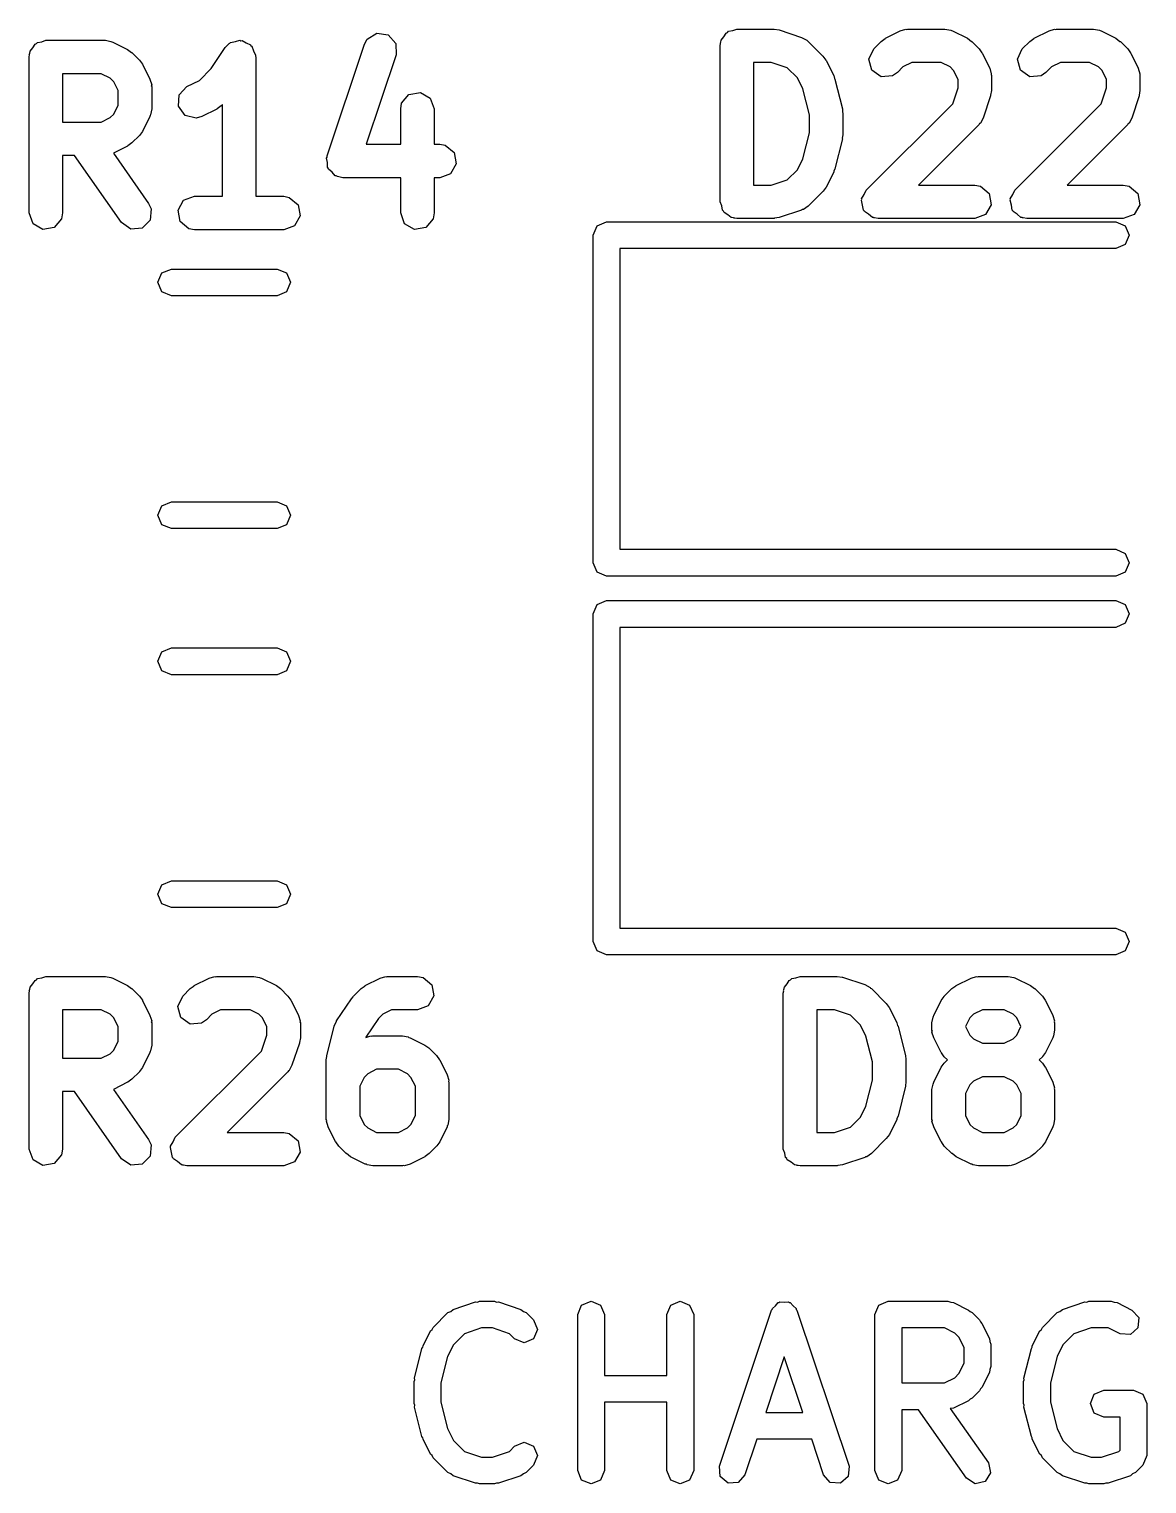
# Model space of a CAD drawing. Extents: x 72 to 186, y -144 to -85.
# Drawn here: x 167.32 to 172.34, y -143.07 to -136.54 of the extents above; entities that cross this region are included whole.
import ezdxf

# ---------------------------------------------------------------- set-up
doc = ezdxf.new("R2010")
doc.units = 0
doc.layers.add('BLACK', color=7, linetype='CONTINUOUS')

msp = doc.modelspace()

# ---------------------------------------------------------------- linework, layer by layer
at = {"layer": 'BLACK', "linetype": 'CONTINUOUS'}
for p, q in [((170.482, -136.548), (170.5, -136.541)), ((170.5, -136.541), (170.667, -136.541)), ((170.667, -136.541), (170.689, -136.545)), ((171.233, -136.549), (171.258, -136.542)), ((171.258, -136.542), (171.262, -136.543)), ((171.262, -136.543), (171.267, -136.541)), ((171.267, -136.541), (171.433, -136.541)), ((171.433, -136.541), (171.459, -136.546)), ((171.9, -136.549), (171.925, -136.542)), ((171.925, -136.542), (171.929, -136.543)), ((171.929, -136.543), (171.933, -136.541)), ((171.933, -136.541), (172.1, -136.541)), ((172.1, -136.541), (172.126, -136.546)), ((167.342, -136.625), (167.352, -136.609)), ((167.352, -136.609), (167.358, -136.606)), ((167.358, -136.606), (167.362, -136.601)), ((167.362, -136.601), (167.382, -136.598)), ((167.382, -136.598), (167.4, -136.591)), ((167.4, -136.591), (167.667, -136.591)), ((167.667, -136.591), (167.692, -136.596)), ((167.692, -136.596), (167.696, -136.598)), ((167.696, -136.598), (167.7, -136.599)), ((167.7, -136.599), (167.767, -136.632)), ((168.204, -136.624), (168.222, -136.606)), ((168.222, -136.606), (168.226, -136.604)), ((168.226, -136.604), (168.229, -136.601)), ((168.229, -136.601), (168.251, -136.597)), ((168.251, -136.597), (168.271, -136.591)), ((168.271, -136.591), (168.275, -136.593)), ((168.275, -136.593), (168.28, -136.592)), ((168.28, -136.592), (168.299, -136.603)), ((168.299, -136.603), (168.318, -136.612)), ((168.662, -137.109), (168.829, -136.609)), ((168.829, -136.609), (168.841, -136.586)), ((168.841, -136.586), (168.885, -136.559)), ((168.885, -136.559), (168.936, -136.567)), ((168.936, -136.567), (168.97, -136.605)), ((168.97, -136.605), (168.971, -136.656)), ((170.425, -136.616), (170.427, -136.606)), ((170.426, -136.603), (170.428, -136.6)), ((170.427, -136.606), (170.426, -136.603)), ((170.428, -136.6), (170.43, -136.59)), ((170.43, -136.59), (170.442, -136.575)), ((170.442, -136.575), (170.452, -136.559)), ((170.452, -136.559), (170.458, -136.556)), ((170.458, -136.556), (170.462, -136.551)), ((170.462, -136.551), (170.482, -136.548)), ((170.689, -136.545), (170.69, -136.545)), ((170.69, -136.545), (170.79, -136.578)), ((170.79, -136.578), (170.813, -136.591)), ((170.813, -136.591), (170.816, -136.594)), ((170.816, -136.594), (170.82, -136.596)), ((170.82, -136.596), (170.886, -136.663)), ((171.114, -136.63), (171.147, -136.596)), ((171.147, -136.596), (171.165, -136.583)), ((171.165, -136.583), (171.166, -136.582)), ((171.166, -136.582), (171.233, -136.549)), ((171.459, -136.546), (171.462, -136.548)), ((171.462, -136.548), (171.467, -136.549)), ((171.467, -136.549), (171.534, -136.582)), ((171.534, -136.582), (171.552, -136.596)), ((171.552, -136.596), (171.553, -136.596)), ((171.553, -136.596), (171.586, -136.63)), ((171.78, -136.63), (171.814, -136.596)), ((171.814, -136.596), (171.832, -136.583)), ((171.832, -136.583), (171.833, -136.582)), ((171.833, -136.582), (171.9, -136.549)), ((172.126, -136.546), (172.129, -136.548)), ((172.129, -136.548), (172.134, -136.549)), ((172.134, -136.549), (172.2, -136.582)), ((172.2, -136.582), (172.218, -136.596)), ((172.218, -136.596), (172.22, -136.596)), ((172.22, -136.596), (172.253, -136.63)), ((167.325, -136.666), (167.327, -136.656)), ((167.325, -137.366), (167.325, -136.666)), ((167.326, -136.653), (167.328, -136.65)), ((167.327, -136.656), (167.326, -136.653)), ((167.328, -136.65), (167.33, -136.64)), ((167.33, -136.64), (167.342, -136.625)), ((167.767, -136.632), (167.785, -136.646)), ((167.785, -136.646), (167.786, -136.646)), ((167.786, -136.646), (167.82, -136.68)), ((168.142, -136.718), (168.204, -136.624)), ((168.318, -136.612), (168.32, -136.616)), ((168.32, -136.616), (168.324, -136.618)), ((168.324, -136.618), (168.332, -136.638)), ((168.332, -136.638), (168.341, -136.658)), ((168.341, -136.658), (168.34, -136.662)), ((168.34, -136.662), (168.342, -136.666)), ((168.342, -136.666), (168.342, -137.291)), ((168.971, -136.656), (168.837, -137.058)), ((170.425, -137.316), (170.425, -136.616)), ((170.886, -136.663), (170.899, -136.681)), ((171.092, -136.676), (171.114, -136.63)), ((171.586, -136.63), (171.599, -136.648)), ((171.599, -136.648), (171.6, -136.649)), ((171.6, -136.649), (171.634, -136.716)), ((171.759, -136.676), (171.78, -136.63)), ((172.253, -136.63), (172.266, -136.648)), ((172.266, -136.648), (172.267, -136.649)), ((172.267, -136.649), (172.3, -136.716)), ((167.82, -136.68), (167.833, -136.698)), ((167.833, -136.698), (167.834, -136.699)), ((167.834, -136.699), (167.867, -136.766)), ((168.089, -136.771), (168.142, -136.718)), ((170.654, -136.691), (170.575, -136.691)), ((170.575, -136.691), (170.575, -137.241)), ((170.726, -136.715), (170.654, -136.691)), ((170.772, -136.76), (170.726, -136.715)), ((170.899, -136.681), (170.9, -136.682)), ((170.9, -136.682), (170.934, -136.749)), ((171.105, -136.726), (171.092, -136.676)), ((171.147, -136.755), (171.105, -136.726)), ((171.22, -136.736), (171.198, -136.751)), ((171.244, -136.711), (171.22, -136.736)), ((171.284, -136.691), (171.244, -136.711)), ((171.416, -136.691), (171.284, -136.691)), ((171.456, -136.711), (171.416, -136.691)), ((171.472, -136.727), (171.456, -136.711)), ((171.492, -136.767), (171.472, -136.727)), ((171.634, -136.716), (171.641, -136.741)), ((171.772, -136.726), (171.759, -136.676)), ((171.814, -136.755), (171.772, -136.726)), ((171.886, -136.736), (171.865, -136.751)), ((171.911, -136.711), (171.886, -136.736)), ((171.951, -136.691), (171.911, -136.711)), ((172.082, -136.691), (171.951, -136.691)), ((172.122, -136.711), (172.082, -136.691)), ((172.138, -136.727), (172.122, -136.711)), ((172.158, -136.767), (172.138, -136.727)), ((172.3, -136.716), (172.308, -136.741)), ((167.649, -136.741), (167.475, -136.741)), ((167.475, -136.741), (167.475, -136.958)), ((167.689, -136.761), (167.649, -136.741)), ((167.705, -136.777), (167.689, -136.761)), ((167.725, -136.817), (167.705, -136.777)), ((167.867, -136.766), (167.875, -136.791)), ((167.875, -136.791), (167.873, -136.795)), ((167.873, -136.795), (167.875, -136.799)), ((167.875, -136.799), (167.875, -136.899)), ((167.998, -136.836), (168.033, -136.799)), ((168.033, -136.799), (168.089, -136.771)), ((170.796, -136.809), (170.772, -136.76)), ((170.934, -136.749), (170.937, -136.762)), ((170.937, -136.762), (170.939, -136.765)), ((170.939, -136.765), (170.973, -136.898)), ((171.198, -136.751), (171.147, -136.755)), ((171.468, -136.876), (171.492, -136.804)), ((171.492, -136.804), (171.492, -136.767)), ((171.641, -136.741), (171.64, -136.745)), ((171.64, -136.745), (171.642, -136.749)), ((171.642, -136.749), (171.642, -136.816)), ((171.865, -136.751), (171.814, -136.755)), ((172.134, -136.876), (172.158, -136.804)), ((172.158, -136.804), (172.158, -136.767)), ((172.308, -136.741), (172.307, -136.745)), ((172.307, -136.745), (172.308, -136.749)), ((172.308, -136.749), (172.308, -136.816)), ((167.725, -136.882), (167.725, -136.817)), ((167.995, -136.887), (167.998, -136.836)), ((168.996, -136.874), (169.029, -136.834)), ((169.029, -136.834), (169.08, -136.826)), ((169.08, -136.826), (169.124, -136.851)), ((169.124, -136.851), (169.142, -136.899)), ((170.825, -136.925), (170.796, -136.809)), ((171.638, -136.84), (171.604, -136.94)), ((171.642, -136.816), (171.638, -136.838)), ((171.638, -136.838), (171.638, -136.84)), ((172.304, -136.84), (172.271, -136.94)), ((172.308, -136.816), (172.304, -136.838)), ((172.304, -136.838), (172.304, -136.84)), ((167.689, -136.938), (167.705, -136.922)), ((167.705, -136.922), (167.725, -136.882)), ((167.867, -136.933), (167.834, -137)), ((167.868, -136.928), (167.867, -136.933)), ((167.87, -136.925), (167.868, -136.928)), ((167.875, -136.899), (167.87, -136.925)), ((168.025, -136.929), (167.995, -136.887)), ((168.075, -136.941), (168.025, -136.929)), ((168.1, -136.933), (168.075, -136.941)), ((168.167, -136.9), (168.1, -136.933)), ((168.168, -136.899), (168.167, -136.9)), ((168.186, -136.886), (168.168, -136.899)), ((168.192, -136.88), (168.186, -136.886)), ((168.192, -137.291), (168.192, -136.88)), ((168.992, -136.899), (168.996, -136.874)), ((168.992, -137.058), (168.992, -136.899)), ((169.142, -136.899), (169.142, -137.058)), ((170.825, -137.007), (170.825, -136.925)), ((170.973, -136.898), (170.974, -136.913)), ((170.974, -136.913), (170.975, -136.916)), ((170.975, -136.916), (170.975, -137.016)), ((171.08, -137.263), (171.468, -136.876)), ((171.747, -137.263), (172.134, -136.876)), ((167.475, -136.958), (167.649, -136.958)), ((167.649, -136.958), (167.689, -136.938)), ((167.834, -137), (167.82, -137.018)), ((171.586, -136.969), (171.314, -137.241)), ((171.588, -136.965), (171.586, -136.969)), ((171.592, -136.963), (171.588, -136.965)), ((171.604, -136.94), (171.592, -136.963)), ((172.253, -136.969), (171.981, -137.241)), ((172.255, -136.965), (172.253, -136.969)), ((172.259, -136.963), (172.255, -136.965)), ((172.271, -136.94), (172.259, -136.963)), ((167.767, -137.066), (167.704, -137.098)), ((167.768, -137.065), (167.767, -137.066)), ((167.786, -137.052), (167.768, -137.065)), ((167.82, -137.019), (167.786, -137.052)), ((167.82, -137.018), (167.82, -137.019)), ((168.837, -137.058), (168.992, -137.058)), ((169.142, -137.058), (169.167, -137.058)), ((169.167, -137.058), (169.192, -137.062)), ((169.192, -137.062), (169.232, -137.095)), ((170.796, -137.123), (170.825, -137.007)), ((170.973, -137.034), (170.939, -137.168)), ((170.975, -137.016), (170.972, -137.031)), ((170.972, -137.031), (170.973, -137.034)), ((167.528, -137.108), (167.475, -137.108)), ((167.475, -137.108), (167.475, -137.366)), ((167.739, -137.409), (167.528, -137.108)), ((167.704, -137.098), (167.861, -137.323)), ((168.659, -137.12), (168.662, -137.115)), ((168.663, -137.14), (168.659, -137.12)), ((168.662, -137.115), (168.662, -137.109)), ((169.232, -137.095), (169.241, -137.146)), ((170.772, -137.172), (170.796, -137.123)), ((168.664, -137.16), (168.663, -137.14)), ((168.667, -137.165), (168.664, -137.16)), ((168.668, -137.17), (168.667, -137.165)), ((168.684, -137.183), (168.668, -137.17)), ((168.698, -137.199), (168.684, -137.183)), ((169.215, -137.19), (169.167, -137.208)), ((169.241, -137.146), (169.215, -137.19)), ((170.726, -137.217), (170.772, -137.172)), ((170.934, -137.183), (170.9, -137.25)), ((170.939, -137.168), (170.934, -137.179)), ((170.934, -137.179), (170.934, -137.183)), ((168.703, -137.199), (168.698, -137.199)), ((168.708, -137.203), (168.703, -137.199)), ((168.733, -137.208), (168.708, -137.203)), ((168.992, -137.208), (168.733, -137.208)), ((168.992, -137.366), (168.992, -137.208)), ((169.167, -137.208), (169.142, -137.208)), ((169.142, -137.208), (169.142, -137.366)), ((170.575, -137.241), (170.654, -137.241)), ((170.654, -137.241), (170.726, -137.217)), ((170.9, -137.25), (170.887, -137.268)), ((171.314, -137.241), (171.567, -137.241)), ((171.567, -137.241), (171.592, -137.246)), ((171.592, -137.246), (171.632, -137.279)), ((171.981, -137.241), (172.233, -137.241)), ((172.233, -137.241), (172.259, -137.246)), ((172.259, -137.246), (172.298, -137.279)), ((167.861, -137.323), (167.872, -137.347)), ((167.993, -137.353), (168.018, -137.309)), ((168.018, -137.309), (168.067, -137.291)), ((168.067, -137.291), (168.192, -137.291)), ((168.342, -137.291), (168.467, -137.291)), ((168.467, -137.291), (168.492, -137.296)), ((168.492, -137.296), (168.532, -137.329)), ((170.432, -137.334), (170.425, -137.316)), ((170.886, -137.269), (170.82, -137.336)), ((170.887, -137.268), (170.886, -137.269)), ((171.059, -137.303), (171.071, -137.283)), ((171.06, -137.306), (171.059, -137.303)), ((171.059, -137.309), (171.06, -137.306)), ((171.064, -137.331), (171.059, -137.309)), ((171.071, -137.283), (171.08, -137.263)), ((171.632, -137.279), (171.641, -137.329)), ((171.725, -137.309), (171.727, -137.306)), ((171.731, -137.331), (171.725, -137.309)), ((171.726, -137.303), (171.737, -137.283)), ((171.727, -137.306), (171.726, -137.303)), ((171.737, -137.283), (171.747, -137.263)), ((172.298, -137.279), (172.307, -137.329)), ((167.343, -137.414), (167.325, -137.366)), ((167.47, -137.392), (167.437, -137.431)), ((167.475, -137.366), (167.47, -137.392)), ((167.872, -137.347), (167.868, -137.398)), ((168.002, -137.404), (167.993, -137.353)), ((168.541, -137.379), (168.515, -137.423)), ((168.532, -137.329), (168.541, -137.379)), ((169.009, -137.414), (168.992, -137.366)), ((169.137, -137.392), (169.104, -137.431)), ((169.142, -137.366), (169.137, -137.392)), ((170.435, -137.354), (170.432, -137.334)), ((170.44, -137.358), (170.435, -137.354)), ((170.443, -137.364), (170.44, -137.358)), ((170.459, -137.374), (170.443, -137.364)), ((170.474, -137.387), (170.459, -137.374)), ((170.484, -137.388), (170.474, -137.387)), ((170.487, -137.39), (170.484, -137.388)), ((170.49, -137.389), (170.487, -137.39)), ((170.5, -137.391), (170.49, -137.389)), ((170.667, -137.391), (170.5, -137.391)), ((170.668, -137.39), (170.667, -137.391)), ((170.69, -137.387), (170.668, -137.39)), ((170.79, -137.354), (170.69, -137.387)), ((170.794, -137.351), (170.79, -137.354)), ((170.798, -137.351), (170.794, -137.351)), ((170.82, -137.336), (170.798, -137.351)), ((171.068, -137.354), (171.064, -137.331)), ((171.071, -137.356), (171.068, -137.354)), ((171.072, -137.359), (171.071, -137.356)), ((171.09, -137.372), (171.072, -137.359)), ((171.108, -137.387), (171.09, -137.372)), ((171.112, -137.387), (171.108, -137.387)), ((171.114, -137.388), (171.112, -137.387)), ((171.117, -137.388), (171.114, -137.388)), ((171.133, -137.391), (171.117, -137.388)), ((171.567, -137.391), (171.133, -137.391)), ((171.615, -137.373), (171.567, -137.391)), ((171.641, -137.329), (171.615, -137.373)), ((171.735, -137.354), (171.731, -137.331)), ((171.738, -137.356), (171.735, -137.354)), ((171.739, -137.359), (171.738, -137.356)), ((171.757, -137.372), (171.739, -137.359)), ((171.774, -137.387), (171.757, -137.372)), ((171.779, -137.387), (171.774, -137.387)), ((171.781, -137.388), (171.779, -137.387)), ((171.784, -137.388), (171.781, -137.388)), ((171.8, -137.391), (171.784, -137.388)), ((172.233, -137.391), (171.8, -137.391)), ((172.282, -137.373), (172.233, -137.391)), ((172.307, -137.329), (172.282, -137.373)), ((167.387, -137.44), (167.343, -137.414)), ((167.437, -137.431), (167.387, -137.44)), ((167.781, -137.438), (167.739, -137.409)), ((167.832, -137.434), (167.781, -137.438)), ((167.868, -137.398), (167.832, -137.434)), ((168.041, -137.437), (168.002, -137.404)), ((168.067, -137.441), (168.041, -137.437)), ((168.467, -137.441), (168.067, -137.441)), ((168.515, -137.423), (168.467, -137.441)), ((169.054, -137.44), (169.009, -137.414)), ((169.104, -137.431), (169.054, -137.44)), ((169.855, -137.465), (169.873, -137.423)), ((169.873, -137.423), (169.915, -137.405)), ((169.915, -137.405), (172.2, -137.405)), ((172.2, -137.405), (172.242, -137.423)), ((172.242, -137.423), (172.26, -137.465)), ((169.855, -138.935), (169.855, -137.465)), ((172.242, -137.507), (172.2, -137.525)), ((172.26, -137.465), (172.242, -137.507)), ((172.2, -137.525), (169.975, -137.525)), ((169.975, -137.525), (169.975, -138.875)), ((167.903, -137.677), (167.92, -137.635)), ((167.92, -137.635), (167.963, -137.618)), ((167.963, -137.618), (168.437, -137.618)), ((168.437, -137.618), (168.48, -137.635)), ((168.48, -137.635), (168.497, -137.677)), ((167.92, -137.72), (167.903, -137.677)), ((168.497, -137.677), (168.48, -137.72)), ((167.963, -137.737), (167.92, -137.72)), ((168.437, -137.737), (167.963, -137.737)), ((168.48, -137.72), (168.437, -137.737)), ((167.903, -138.722), (167.92, -138.68)), ((167.92, -138.68), (167.963, -138.662)), ((167.963, -138.662), (168.437, -138.662)), ((168.437, -138.662), (168.48, -138.68)), ((168.48, -138.68), (168.497, -138.722)), ((167.92, -138.765), (167.903, -138.722)), ((168.497, -138.722), (168.48, -138.765)), ((167.963, -138.782), (167.92, -138.765)), ((168.437, -138.782), (167.963, -138.782)), ((168.48, -138.765), (168.437, -138.782)), ((169.975, -138.875), (172.2, -138.875)), ((172.2, -138.875), (172.242, -138.893)), ((172.242, -138.893), (172.26, -138.935)), ((169.873, -138.977), (169.855, -138.935)), ((169.855, -138.935), (169.855, -138.935)), ((172.26, -138.935), (172.242, -138.977)), ((169.915, -138.995), (169.873, -138.977)), ((172.2, -138.995), (169.915, -138.995)), ((172.242, -138.977), (172.2, -138.995)), ((169.855, -139.165), (169.873, -139.123)), ((169.873, -139.123), (169.915, -139.105)), ((169.915, -139.105), (172.2, -139.105)), ((172.2, -139.105), (172.242, -139.123)), ((172.242, -139.123), (172.26, -139.165)), ((169.855, -140.635), (169.855, -139.165)), ((172.242, -139.207), (172.2, -139.225)), ((172.26, -139.165), (172.242, -139.207)), ((172.2, -139.225), (169.975, -139.225)), ((169.975, -139.225), (169.975, -140.575)), ((167.903, -139.377), (167.92, -139.335)), ((167.92, -139.335), (167.963, -139.317)), ((167.963, -139.317), (168.437, -139.317)), ((168.437, -139.317), (168.48, -139.335)), ((168.48, -139.335), (168.497, -139.377)), ((167.92, -139.42), (167.903, -139.377)), ((168.497, -139.377), (168.48, -139.42)), ((167.963, -139.438), (167.92, -139.42)), ((168.437, -139.438), (167.963, -139.438)), ((168.48, -139.42), (168.437, -139.438)), ((167.903, -140.422), (167.92, -140.38)), ((167.92, -140.38), (167.963, -140.362)), ((167.963, -140.362), (168.437, -140.362)), ((168.437, -140.362), (168.48, -140.38)), ((168.48, -140.38), (168.497, -140.422)), ((167.92, -140.465), (167.903, -140.422)), ((168.497, -140.422), (168.48, -140.465)), ((167.963, -140.482), (167.92, -140.465)), ((168.437, -140.482), (167.963, -140.482)), ((168.48, -140.465), (168.437, -140.482)), ((169.975, -140.575), (172.2, -140.575)), ((172.2, -140.575), (172.242, -140.593)), ((169.873, -140.677), (169.855, -140.635)), ((172.242, -140.593), (172.26, -140.635)), ((172.26, -140.635), (172.242, -140.677)), ((169.915, -140.695), (169.873, -140.677)), ((172.2, -140.695), (169.915, -140.695)), ((172.242, -140.677), (172.2, -140.695)), ((167.326, -140.853), (167.328, -140.85)), ((167.328, -140.85), (167.33, -140.84)), ((167.33, -140.84), (167.342, -140.825)), ((167.342, -140.825), (167.352, -140.809)), ((167.352, -140.809), (167.358, -140.806)), ((167.358, -140.806), (167.362, -140.801)), ((167.362, -140.801), (167.382, -140.798)), ((167.382, -140.798), (167.4, -140.791)), ((167.4, -140.791), (167.667, -140.791)), ((167.667, -140.791), (167.692, -140.796)), ((167.692, -140.796), (167.696, -140.798)), ((167.696, -140.798), (167.7, -140.799)), ((167.7, -140.799), (167.767, -140.832)), ((167.767, -140.832), (167.785, -140.846)), ((167.785, -140.846), (167.786, -140.846)), ((167.786, -140.846), (167.82, -140.88)), ((168.014, -140.88), (168.047, -140.846)), ((168.047, -140.846), (168.065, -140.833)), ((168.065, -140.833), (168.066, -140.832)), ((168.066, -140.832), (168.133, -140.799)), ((168.133, -140.799), (168.158, -140.792)), ((168.158, -140.792), (168.162, -140.793)), ((168.162, -140.793), (168.167, -140.791)), ((168.167, -140.791), (168.333, -140.791)), ((168.333, -140.791), (168.359, -140.796)), ((168.359, -140.796), (168.362, -140.798)), ((168.362, -140.798), (168.367, -140.799)), ((168.367, -140.799), (168.434, -140.832)), ((168.434, -140.832), (168.452, -140.846)), ((168.452, -140.846), (168.453, -140.846)), ((168.453, -140.846), (168.486, -140.88)), ((168.78, -140.88), (168.814, -140.846)), ((168.814, -140.846), (168.832, -140.833)), ((168.832, -140.833), (168.833, -140.832)), ((168.833, -140.832), (168.9, -140.799)), ((168.9, -140.799), (168.925, -140.792)), ((168.925, -140.792), (168.929, -140.793)), ((168.929, -140.793), (168.933, -140.791)), ((168.933, -140.791), (169.067, -140.791)), ((169.067, -140.791), (169.092, -140.796)), ((169.092, -140.796), (169.132, -140.829)), ((169.132, -140.829), (169.141, -140.879)), ((170.709, -140.853), (170.711, -140.85)), ((170.711, -140.85), (170.713, -140.84)), ((170.713, -140.84), (170.725, -140.825)), ((170.725, -140.825), (170.735, -140.809)), ((170.735, -140.809), (170.741, -140.806)), ((170.741, -140.806), (170.746, -140.801)), ((170.746, -140.801), (170.765, -140.798)), ((170.765, -140.798), (170.783, -140.791)), ((170.783, -140.791), (170.95, -140.791)), ((170.95, -140.791), (170.972, -140.795)), ((170.972, -140.795), (170.974, -140.795)), ((170.974, -140.795), (171.074, -140.828)), ((171.074, -140.828), (171.097, -140.841)), ((171.097, -140.841), (171.099, -140.844)), ((171.099, -140.844), (171.103, -140.846)), ((171.103, -140.846), (171.17, -140.913)), ((171.43, -140.88), (171.464, -140.846)), ((171.464, -140.846), (171.482, -140.833)), ((171.482, -140.833), (171.483, -140.832)), ((171.483, -140.832), (171.55, -140.799)), ((171.55, -140.799), (171.575, -140.792)), ((171.575, -140.792), (171.579, -140.793)), ((171.579, -140.793), (171.583, -140.791)), ((171.583, -140.791), (171.717, -140.791)), ((171.717, -140.791), (171.742, -140.796)), ((171.742, -140.796), (171.746, -140.798)), ((171.746, -140.798), (171.75, -140.799)), ((171.75, -140.799), (171.817, -140.832)), ((171.817, -140.832), (171.835, -140.846)), ((171.835, -140.846), (171.836, -140.846)), ((171.836, -140.846), (171.87, -140.88)), ((167.325, -140.866), (167.327, -140.856)), ((167.325, -141.566), (167.325, -140.866)), ((167.327, -140.856), (167.326, -140.853)), ((167.82, -140.88), (167.833, -140.898)), ((167.833, -140.898), (167.834, -140.899)), ((167.834, -140.899), (167.867, -140.966)), ((167.992, -140.926), (168.014, -140.88)), ((168.486, -140.88), (168.499, -140.898)), ((168.499, -140.898), (168.5, -140.899)), ((168.5, -140.899), (168.534, -140.966)), ((168.704, -140.991), (168.771, -140.891)), ((168.771, -140.891), (168.779, -140.883)), ((168.779, -140.883), (168.78, -140.88)), ((169.141, -140.879), (169.115, -140.923)), ((170.708, -140.866), (170.71, -140.856)), ((170.708, -141.566), (170.708, -140.866)), ((170.71, -140.856), (170.709, -140.853)), ((171.17, -140.913), (171.183, -140.931)), ((171.383, -140.966), (171.416, -140.899)), ((171.416, -140.899), (171.43, -140.881)), ((171.43, -140.881), (171.43, -140.88)), ((171.87, -140.88), (171.883, -140.898)), ((171.883, -140.898), (171.884, -140.899)), ((171.884, -140.899), (171.917, -140.966)), ((167.649, -140.941), (167.475, -140.941)), ((167.475, -140.941), (167.475, -141.158)), ((167.689, -140.961), (167.649, -140.941)), ((167.705, -140.977), (167.689, -140.961)), ((167.725, -141.017), (167.705, -140.977)), ((167.867, -140.966), (167.875, -140.991)), ((168.005, -140.976), (167.992, -140.926)), ((168.047, -141.005), (168.005, -140.976)), ((168.144, -140.961), (168.12, -140.986)), ((168.184, -140.941), (168.144, -140.961)), ((168.316, -140.941), (168.184, -140.941)), ((168.356, -140.961), (168.316, -140.941)), ((168.372, -140.977), (168.356, -140.961)), ((168.392, -141.017), (168.372, -140.977)), ((168.534, -140.966), (168.541, -140.991)), ((168.892, -140.98), (168.836, -141.063)), ((168.911, -140.961), (168.892, -140.98)), ((168.951, -140.941), (168.911, -140.961)), ((169.067, -140.941), (168.951, -140.941)), ((169.115, -140.923), (169.067, -140.941)), ((170.938, -140.941), (170.858, -140.941)), ((170.858, -140.941), (170.858, -141.491)), ((171.009, -140.965), (170.938, -140.941)), ((171.055, -141.01), (171.009, -140.965)), ((171.183, -140.931), (171.184, -140.932)), ((171.184, -140.932), (171.217, -140.999)), ((171.375, -140.999), (171.38, -140.974)), ((171.38, -140.974), (171.382, -140.97)), ((171.382, -140.97), (171.383, -140.966)), ((171.545, -140.977), (171.526, -141.016)), ((171.561, -140.961), (171.545, -140.977)), ((171.601, -140.941), (171.561, -140.961)), ((171.699, -140.941), (171.601, -140.941)), ((171.739, -140.961), (171.699, -140.941)), ((171.755, -140.977), (171.739, -140.961)), ((171.774, -141.016), (171.755, -140.977)), ((171.917, -140.966), (171.925, -140.991)), ((167.725, -141.082), (167.725, -141.017)), ((167.875, -140.991), (167.873, -140.995)), ((167.873, -140.995), (167.875, -140.999)), ((167.875, -140.999), (167.875, -141.099)), ((168.098, -141.001), (168.047, -141.005)), ((168.12, -140.986), (168.098, -141.001)), ((168.392, -141.054), (168.392, -141.017)), ((168.541, -140.991), (168.54, -140.995)), ((168.54, -140.995), (168.542, -140.999)), ((168.542, -140.999), (168.542, -141.066)), ((168.661, -141.148), (168.694, -141.015)), ((168.694, -141.015), (168.704, -140.992)), ((168.704, -140.992), (168.704, -140.991)), ((171.079, -141.059), (171.055, -141.01)), ((171.217, -140.999), (171.221, -141.012)), ((171.221, -141.012), (171.223, -141.015)), ((171.223, -141.015), (171.256, -141.148)), ((171.375, -141.033), (171.375, -140.999)), ((171.377, -141.037), (171.375, -141.033)), ((171.375, -141.041), (171.377, -141.037)), ((171.383, -141.066), (171.375, -141.041)), ((171.526, -141.016), (171.545, -141.055)), ((171.755, -141.055), (171.774, -141.016)), ((171.925, -141.033), (171.92, -141.058)), ((171.925, -140.991), (171.923, -140.995)), ((171.923, -140.995), (171.925, -140.999)), ((171.925, -140.999), (171.925, -141.033)), ((167.705, -141.122), (167.725, -141.082)), ((167.875, -141.099), (167.87, -141.125)), ((168.368, -141.126), (168.392, -141.054)), ((168.538, -141.09), (168.504, -141.19)), ((168.542, -141.066), (168.538, -141.088)), ((168.538, -141.088), (168.538, -141.09)), ((168.836, -141.065), (168.858, -141.058)), ((168.836, -141.063), (168.836, -141.065)), ((168.858, -141.058), (168.862, -141.059)), ((168.862, -141.059), (168.867, -141.058)), ((168.867, -141.058), (169, -141.058)), ((169, -141.058), (169.026, -141.062)), ((169.026, -141.062), (169.029, -141.065)), ((169.029, -141.065), (169.034, -141.066)), ((169.034, -141.066), (169.1, -141.099)), ((169.1, -141.099), (169.118, -141.112)), ((169.118, -141.112), (169.12, -141.113)), ((169.12, -141.113), (169.153, -141.146)), ((171.108, -141.175), (171.079, -141.059)), ((171.416, -141.133), (171.383, -141.066)), ((171.545, -141.055), (171.561, -141.071)), ((171.561, -141.071), (171.601, -141.091)), ((171.601, -141.091), (171.699, -141.091)), ((171.699, -141.091), (171.739, -141.071)), ((171.739, -141.071), (171.755, -141.055)), ((171.917, -141.066), (171.884, -141.133)), ((171.918, -141.062), (171.917, -141.066)), ((171.92, -141.058), (171.918, -141.062)), ((167.475, -141.158), (167.649, -141.158)), ((167.649, -141.158), (167.689, -141.138)), ((167.689, -141.138), (167.705, -141.122)), ((167.867, -141.133), (167.834, -141.2)), ((167.868, -141.128), (167.867, -141.133)), ((167.87, -141.125), (167.868, -141.128)), ((167.98, -141.513), (168.368, -141.126)), ((168.658, -141.166), (168.661, -141.151)), ((168.658, -141.433), (168.658, -141.166)), ((168.661, -141.151), (168.661, -141.148)), ((169.153, -141.146), (169.166, -141.165)), ((169.166, -141.165), (169.167, -141.166)), ((169.167, -141.166), (169.2, -141.232)), ((171.108, -141.257), (171.108, -141.175)), ((171.256, -141.148), (171.257, -141.163)), ((171.257, -141.163), (171.258, -141.166)), ((171.258, -141.166), (171.258, -141.266)), ((171.417, -141.134), (171.416, -141.133)), ((171.43, -141.152), (171.417, -141.134)), ((171.444, -141.166), (171.43, -141.152)), ((171.43, -141.18), (171.444, -141.166)), ((171.87, -141.152), (171.856, -141.166)), ((171.856, -141.166), (171.87, -141.18)), ((171.884, -141.133), (171.87, -141.151)), ((171.87, -141.151), (171.87, -141.152)), ((167.82, -141.219), (167.786, -141.252)), ((167.834, -141.2), (167.82, -141.218)), ((167.82, -141.218), (167.82, -141.219)), ((168.486, -141.219), (168.214, -141.491)), ((168.488, -141.215), (168.486, -141.219)), ((168.492, -141.213), (168.488, -141.215)), ((168.504, -141.19), (168.492, -141.213)), ((168.828, -141.244), (168.808, -141.284)), ((168.844, -141.228), (168.828, -141.244)), ((168.884, -141.208), (168.844, -141.228)), ((168.982, -141.208), (168.884, -141.208)), ((169.022, -141.228), (168.982, -141.208)), ((169.038, -141.244), (169.022, -141.228)), ((169.058, -141.284), (169.038, -141.244)), ((169.2, -141.232), (169.208, -141.257)), ((171.383, -141.266), (171.416, -141.199)), ((171.416, -141.199), (171.43, -141.181)), ((171.43, -141.181), (171.43, -141.18)), ((171.601, -141.241), (171.561, -141.261)), ((171.699, -141.241), (171.601, -141.241)), ((171.739, -141.261), (171.699, -141.241)), ((171.87, -141.18), (171.883, -141.198)), ((171.883, -141.198), (171.884, -141.199)), ((171.884, -141.199), (171.917, -141.266)), ((167.528, -141.308), (167.475, -141.308)), ((167.475, -141.308), (167.475, -141.566)), ((167.739, -141.609), (167.528, -141.308)), ((167.767, -141.266), (167.704, -141.298)), ((167.704, -141.298), (167.861, -141.523)), ((167.768, -141.265), (167.767, -141.266)), ((167.786, -141.252), (167.768, -141.265)), ((168.808, -141.284), (168.808, -141.415)), ((169.058, -141.415), (169.058, -141.284)), ((169.208, -141.257), (169.207, -141.262)), ((169.207, -141.262), (169.208, -141.266)), ((169.208, -141.266), (169.208, -141.433)), ((171.079, -141.373), (171.108, -141.257)), ((171.256, -141.284), (171.223, -141.418)), ((171.258, -141.266), (171.256, -141.281)), ((171.256, -141.281), (171.256, -141.284)), ((171.375, -141.299), (171.38, -141.274)), ((171.375, -141.433), (171.375, -141.299)), ((171.38, -141.274), (171.382, -141.27)), ((171.382, -141.27), (171.383, -141.266)), ((171.545, -141.277), (171.525, -141.317)), ((171.561, -141.261), (171.545, -141.277)), ((171.755, -141.277), (171.739, -141.261)), ((171.775, -141.317), (171.755, -141.277)), ((171.917, -141.266), (171.925, -141.291)), ((171.925, -141.291), (171.923, -141.295)), ((171.923, -141.295), (171.925, -141.299)), ((171.925, -141.299), (171.925, -141.433)), ((171.055, -141.422), (171.079, -141.373)), ((171.525, -141.317), (171.525, -141.415)), ((171.775, -141.415), (171.775, -141.317)), ((168.66, -141.437), (168.658, -141.433)), ((168.659, -141.441), (168.66, -141.437)), ((168.808, -141.415), (168.828, -141.455)), ((169.038, -141.455), (169.058, -141.415)), ((169.208, -141.433), (169.204, -141.458)), ((171.009, -141.467), (171.055, -141.422)), ((171.217, -141.433), (171.184, -141.5)), ((171.223, -141.418), (171.217, -141.429)), ((171.217, -141.429), (171.217, -141.433)), ((171.377, -141.437), (171.375, -141.433)), ((171.375, -141.441), (171.377, -141.437)), ((171.525, -141.415), (171.545, -141.455)), ((171.755, -141.455), (171.775, -141.415)), ((171.925, -141.433), (171.92, -141.458)), ((168.214, -141.491), (168.467, -141.491)), ((168.467, -141.491), (168.492, -141.496)), ((168.492, -141.496), (168.532, -141.529)), ((168.666, -141.466), (168.659, -141.441)), ((168.7, -141.533), (168.666, -141.466)), ((168.828, -141.455), (168.844, -141.471)), ((168.844, -141.471), (168.884, -141.491)), ((168.884, -141.491), (168.982, -141.491)), ((168.982, -141.491), (169.022, -141.471)), ((169.022, -141.471), (169.038, -141.455)), ((169.2, -141.466), (169.167, -141.533)), ((169.201, -141.462), (169.2, -141.466)), ((169.204, -141.458), (169.201, -141.462)), ((170.858, -141.491), (170.938, -141.491)), ((170.938, -141.491), (171.009, -141.467)), ((171.184, -141.5), (171.17, -141.518)), ((171.383, -141.466), (171.375, -141.441)), ((171.416, -141.533), (171.383, -141.466)), ((171.545, -141.455), (171.561, -141.471)), ((171.561, -141.471), (171.601, -141.491)), ((171.601, -141.491), (171.699, -141.491)), ((171.699, -141.491), (171.739, -141.471)), ((171.739, -141.471), (171.755, -141.455)), ((171.917, -141.466), (171.884, -141.533)), ((171.918, -141.462), (171.917, -141.466)), ((171.92, -141.458), (171.918, -141.462)), ((167.343, -141.614), (167.325, -141.566)), ((167.475, -141.566), (167.47, -141.592)), ((167.861, -141.523), (167.872, -141.547)), ((167.872, -141.547), (167.868, -141.598)), ((167.959, -141.553), (167.971, -141.533)), ((167.96, -141.556), (167.959, -141.553)), ((167.959, -141.559), (167.96, -141.556)), ((167.964, -141.581), (167.959, -141.559)), ((167.971, -141.533), (167.98, -141.513)), ((168.532, -141.529), (168.541, -141.579)), ((168.701, -141.534), (168.7, -141.533)), ((168.714, -141.552), (168.701, -141.534)), ((168.747, -141.586), (168.714, -141.552)), ((169.153, -141.552), (169.12, -141.586)), ((169.154, -141.551), (169.153, -141.552)), ((169.167, -141.533), (169.154, -141.551)), ((170.715, -141.584), (170.708, -141.566)), ((171.17, -141.519), (171.103, -141.586)), ((171.17, -141.518), (171.17, -141.519)), ((171.417, -141.534), (171.416, -141.533)), ((171.43, -141.552), (171.417, -141.534)), ((171.464, -141.586), (171.43, -141.552)), ((171.87, -141.552), (171.836, -141.586)), ((171.884, -141.533), (171.87, -141.551)), ((171.87, -141.551), (171.87, -141.552)), ((167.387, -141.64), (167.343, -141.614)), ((167.437, -141.631), (167.387, -141.64)), ((167.47, -141.592), (167.437, -141.631)), ((167.781, -141.638), (167.739, -141.609)), ((167.832, -141.634), (167.781, -141.638)), ((167.868, -141.598), (167.832, -141.634)), ((167.968, -141.604), (167.964, -141.581)), ((167.971, -141.606), (167.968, -141.604)), ((167.972, -141.609), (167.971, -141.606)), ((167.99, -141.622), (167.972, -141.609)), ((168.008, -141.637), (167.99, -141.622)), ((168.515, -141.623), (168.467, -141.641)), ((168.541, -141.579), (168.515, -141.623)), ((168.748, -141.586), (168.747, -141.586)), ((168.766, -141.6), (168.748, -141.586)), ((168.833, -141.633), (168.766, -141.6)), ((168.838, -141.634), (168.833, -141.633)), ((168.841, -141.637), (168.838, -141.634)), ((169.034, -141.633), (169.009, -141.641)), ((169.1, -141.6), (169.034, -141.633)), ((169.101, -141.599), (169.1, -141.6)), ((169.12, -141.586), (169.101, -141.599)), ((170.718, -141.604), (170.715, -141.584)), ((170.724, -141.608), (170.718, -141.604)), ((170.726, -141.614), (170.724, -141.608)), ((170.743, -141.624), (170.726, -141.614)), ((170.758, -141.637), (170.743, -141.624)), ((171.074, -141.604), (170.974, -141.637)), ((171.077, -141.601), (171.074, -141.604)), ((171.082, -141.601), (171.077, -141.601)), ((171.103, -141.586), (171.082, -141.601)), ((171.465, -141.586), (171.464, -141.586)), ((171.483, -141.6), (171.465, -141.586)), ((171.55, -141.633), (171.483, -141.6)), ((171.554, -141.634), (171.55, -141.633)), ((171.558, -141.637), (171.554, -141.634)), ((171.75, -141.633), (171.725, -141.641)), ((171.817, -141.6), (171.75, -141.633)), ((171.818, -141.599), (171.817, -141.6)), ((171.836, -141.586), (171.818, -141.599)), ((168.012, -141.637), (168.008, -141.637)), ((168.014, -141.638), (168.012, -141.637)), ((168.017, -141.638), (168.014, -141.638)), ((168.033, -141.641), (168.017, -141.638)), ((168.467, -141.641), (168.033, -141.641)), ((168.867, -141.641), (168.841, -141.637)), ((169, -141.641), (168.867, -141.641)), ((169.004, -141.639), (169, -141.641)), ((169.009, -141.641), (169.004, -141.639)), ((170.767, -141.638), (170.758, -141.637)), ((170.77, -141.64), (170.767, -141.638)), ((170.774, -141.639), (170.77, -141.64)), ((170.783, -141.641), (170.774, -141.639)), ((170.95, -141.641), (170.783, -141.641)), ((170.952, -141.64), (170.95, -141.641)), ((170.974, -141.637), (170.952, -141.64)), ((171.583, -141.641), (171.558, -141.637)), ((171.717, -141.641), (171.583, -141.641)), ((171.721, -141.639), (171.717, -141.641)), ((171.725, -141.641), (171.721, -141.639)), ((169.216, -142.294), (169.227, -142.285)), ((169.227, -142.285), (169.327, -142.251)), ((169.327, -142.251), (169.336, -142.252)), ((169.336, -142.252), (169.346, -142.248)), ((169.346, -142.248), (169.412, -142.248)), ((169.412, -142.248), (169.421, -142.252)), ((169.421, -142.252), (169.431, -142.251)), ((169.431, -142.251), (169.531, -142.285)), ((169.531, -142.285), (169.542, -142.294)), ((169.786, -142.308), (169.803, -142.266)), ((169.803, -142.266), (169.846, -142.248)), ((169.846, -142.248), (169.888, -142.266)), ((169.888, -142.266), (169.906, -142.308)), ((170.186, -142.308), (170.203, -142.266)), ((170.203, -142.266), (170.246, -142.248)), ((170.246, -142.248), (170.288, -142.266)), ((170.288, -142.266), (170.306, -142.308)), ((170.655, -142.289), (170.658, -142.286)), ((170.658, -142.286), (170.659, -142.281)), ((170.659, -142.281), (170.673, -142.269)), ((170.673, -142.269), (170.685, -142.254)), ((170.685, -142.254), (170.69, -142.254)), ((170.69, -142.254), (170.693, -142.251)), ((170.693, -142.251), (170.712, -142.253)), ((170.712, -142.253), (170.731, -142.251)), ((170.731, -142.251), (170.735, -142.254)), ((170.735, -142.254), (170.739, -142.254)), ((170.739, -142.254), (170.752, -142.269)), ((170.752, -142.269), (170.766, -142.281)), ((170.766, -142.281), (170.766, -142.286)), ((170.766, -142.286), (170.769, -142.289)), ((171.119, -142.308), (171.137, -142.266)), ((171.137, -142.266), (171.179, -142.248)), ((171.179, -142.248), (171.446, -142.248)), ((171.446, -142.248), (171.459, -142.253)), ((171.459, -142.253), (171.472, -142.254)), ((171.472, -142.254), (171.539, -142.288)), ((171.539, -142.288), (171.546, -142.295)), ((171.949, -142.294), (171.96, -142.285)), ((171.96, -142.285), (172.06, -142.251)), ((172.06, -142.251), (172.07, -142.252)), ((172.07, -142.252), (172.079, -142.248)), ((172.079, -142.248), (172.179, -142.248)), ((172.179, -142.248), (172.192, -142.253)), ((172.192, -142.253), (172.206, -142.254)), ((172.206, -142.254), (172.272, -142.288)), ((172.272, -142.288), (172.303, -142.322)), ((169.137, -142.366), (169.203, -142.299)), ((169.203, -142.299), (169.216, -142.294)), ((169.542, -142.294), (169.555, -142.299)), ((169.555, -142.299), (169.588, -142.332)), ((169.588, -142.332), (169.606, -142.375)), ((169.786, -143.008), (169.786, -142.308)), ((169.906, -142.308), (169.906, -142.581)), ((170.186, -142.581), (170.186, -142.308)), ((170.306, -142.308), (170.306, -143.008)), ((170.422, -142.989), (170.655, -142.289)), ((170.769, -142.289), (171.003, -142.989)), ((171.119, -143.008), (171.119, -142.308)), ((171.546, -142.295), (171.555, -142.299)), ((171.555, -142.299), (171.588, -142.332)), ((171.588, -142.332), (171.592, -142.341)), ((171.592, -142.341), (171.599, -142.348)), ((171.599, -142.348), (171.633, -142.415)), ((171.87, -142.366), (171.937, -142.299)), ((171.937, -142.299), (171.949, -142.294)), ((172.303, -142.322), (172.299, -142.368)), ((169.092, -142.448), (169.125, -142.381)), ((169.125, -142.381), (169.133, -142.375)), ((169.133, -142.375), (169.137, -142.366)), ((169.278, -142.394), (169.228, -142.444)), ((169.355, -142.368), (169.278, -142.394)), ((169.403, -142.368), (169.355, -142.368)), ((169.48, -142.394), (169.403, -142.368)), ((169.503, -142.417), (169.48, -142.394)), ((169.546, -142.435), (169.503, -142.417)), ((169.588, -142.417), (169.546, -142.435)), ((169.606, -142.375), (169.588, -142.417)), ((171.431, -142.368), (171.239, -142.368)), ((171.239, -142.368), (171.239, -142.615)), ((171.477, -142.391), (171.431, -142.368)), ((171.496, -142.41), (171.477, -142.391)), ((171.519, -142.456), (171.496, -142.41)), ((171.633, -142.415), (171.634, -142.429)), ((171.825, -142.448), (171.859, -142.381)), ((171.859, -142.381), (171.866, -142.375)), ((171.866, -142.375), (171.87, -142.366)), ((172.011, -142.394), (171.962, -142.444)), ((172.089, -142.368), (172.011, -142.394)), ((172.165, -142.368), (172.089, -142.368)), ((172.219, -142.395), (172.165, -142.368)), ((172.265, -142.398), (172.219, -142.395)), ((172.299, -142.368), (172.265, -142.398)), ((169.054, -142.594), (169.087, -142.46)), ((169.087, -142.46), (169.091, -142.455)), ((169.091, -142.455), (169.092, -142.448)), ((169.228, -142.444), (169.202, -142.496)), ((171.519, -142.527), (171.519, -142.456)), ((171.634, -142.429), (171.639, -142.441)), ((171.639, -142.441), (171.639, -142.541)), ((171.787, -142.594), (171.821, -142.46)), ((171.821, -142.46), (171.825, -142.455)), ((171.825, -142.455), (171.825, -142.448)), ((171.962, -142.444), (171.936, -142.496)), ((169.202, -142.496), (169.172, -142.615)), ((170.712, -142.498), (170.629, -142.748)), ((170.796, -142.748), (170.712, -142.498)), ((171.496, -142.573), (171.519, -142.527)), ((171.639, -142.541), (171.634, -142.554)), ((171.936, -142.496), (171.906, -142.615)), ((169.052, -142.608), (169.055, -142.601)), ((169.052, -142.708), (169.052, -142.608)), ((169.055, -142.601), (169.054, -142.594)), ((169.906, -142.581), (170.186, -142.581)), ((171.431, -142.615), (171.477, -142.592)), ((171.477, -142.592), (171.496, -142.573)), ((171.633, -142.568), (171.599, -142.635)), ((171.634, -142.554), (171.633, -142.568)), ((171.786, -142.608), (171.789, -142.601)), ((171.786, -142.708), (171.786, -142.608)), ((171.789, -142.601), (171.787, -142.594)), ((169.172, -142.615), (169.172, -142.701)), ((171.239, -142.615), (171.431, -142.615)), ((171.588, -142.651), (171.555, -142.684)), ((171.592, -142.641), (171.588, -142.651)), ((171.599, -142.635), (171.592, -142.641)), ((171.906, -142.615), (171.906, -142.701)), ((172.086, -142.708), (172.103, -142.666)), ((172.103, -142.666), (172.146, -142.648)), ((172.146, -142.648), (172.279, -142.648)), ((172.279, -142.648), (172.321, -142.666)), ((172.321, -142.666), (172.339, -142.708)), ((169.055, -142.715), (169.052, -142.708)), ((169.054, -142.723), (169.055, -142.715)), ((169.087, -142.856), (169.054, -142.723)), ((169.172, -142.701), (169.202, -142.82)), ((170.186, -142.701), (169.906, -142.701)), ((169.906, -142.701), (169.906, -143.008)), ((170.186, -143.008), (170.186, -142.701)), ((171.314, -142.735), (171.239, -142.735)), ((171.239, -142.735), (171.239, -143.008)), ((171.53, -143.043), (171.314, -142.735)), ((171.459, -142.729), (171.457, -142.73)), ((171.457, -142.73), (171.628, -142.974)), ((171.472, -142.728), (171.459, -142.729)), ((171.539, -142.695), (171.472, -142.728)), ((171.546, -142.688), (171.539, -142.695)), ((171.555, -142.684), (171.546, -142.688)), ((171.789, -142.715), (171.786, -142.708)), ((171.787, -142.723), (171.789, -142.715)), ((171.821, -142.856), (171.787, -142.723)), ((171.906, -142.701), (171.936, -142.82)), ((172.103, -142.751), (172.086, -142.708)), ((172.339, -142.708), (172.339, -142.941)), ((170.629, -142.748), (170.796, -142.748)), ((172.146, -142.768), (172.103, -142.751)), ((172.219, -142.768), (172.146, -142.768)), ((172.219, -142.917), (172.219, -142.768)), ((169.091, -142.861), (169.087, -142.856)), ((169.092, -142.868), (169.091, -142.861)), ((169.125, -142.935), (169.092, -142.868)), ((169.202, -142.82), (169.228, -142.873)), ((169.228, -142.873), (169.278, -142.922)), ((170.589, -142.868), (170.536, -143.027)), ((170.836, -142.868), (170.589, -142.868)), ((170.889, -143.027), (170.836, -142.868)), ((171.825, -142.861), (171.821, -142.856)), ((171.825, -142.868), (171.825, -142.861)), ((171.859, -142.935), (171.825, -142.868)), ((171.936, -142.82), (171.962, -142.873)), ((171.962, -142.873), (172.011, -142.922)), ((169.133, -142.941), (169.125, -142.935)), ((169.137, -142.951), (169.133, -142.941)), ((169.278, -142.922), (169.355, -142.948)), ((169.403, -142.948), (169.48, -142.922)), ((169.48, -142.922), (169.503, -142.899)), ((169.503, -142.899), (169.546, -142.881)), ((169.546, -142.881), (169.588, -142.899)), ((169.588, -142.899), (169.606, -142.941)), ((169.606, -142.941), (169.588, -142.984)), ((171.866, -142.941), (171.859, -142.935)), ((171.87, -142.951), (171.866, -142.941)), ((172.011, -142.922), (172.089, -142.948)), ((172.136, -142.948), (172.213, -142.922)), ((172.213, -142.922), (172.219, -142.917)), ((172.339, -142.941), (172.321, -142.984)), ((169.203, -143.017), (169.137, -142.951)), ((169.355, -142.948), (169.403, -142.948)), ((169.588, -142.984), (169.555, -143.017)), ((170.425, -143.035), (170.422, -142.989)), ((171.003, -142.989), (170.999, -143.035)), ((171.628, -142.974), (171.638, -143.019)), ((171.937, -143.017), (171.87, -142.951)), ((172.089, -142.948), (172.136, -142.948)), ((172.321, -142.984), (172.288, -143.017)), ((169.216, -143.023), (169.203, -143.017)), ((169.227, -143.032), (169.216, -143.023)), ((169.327, -143.065), (169.227, -143.032)), ((169.336, -143.064), (169.327, -143.065)), ((169.346, -143.068), (169.336, -143.064)), ((169.412, -143.068), (169.346, -143.068)), ((169.421, -143.064), (169.412, -143.068)), ((169.431, -143.065), (169.421, -143.064)), ((169.531, -143.032), (169.431, -143.065)), ((169.542, -143.023), (169.531, -143.032)), ((169.555, -143.017), (169.542, -143.023)), ((169.803, -143.051), (169.786, -143.008)), ((169.846, -143.068), (169.803, -143.051)), ((169.888, -143.051), (169.846, -143.068)), ((169.906, -143.008), (169.888, -143.051)), ((170.203, -143.051), (170.186, -143.008)), ((170.246, -143.068), (170.203, -143.051)), ((170.288, -143.051), (170.246, -143.068)), ((170.306, -143.008), (170.288, -143.051)), ((170.46, -143.065), (170.425, -143.035)), ((170.506, -143.062), (170.46, -143.065)), ((170.536, -143.027), (170.506, -143.062)), ((170.919, -143.062), (170.889, -143.027)), ((170.965, -143.065), (170.919, -143.062)), ((170.999, -143.035), (170.965, -143.065)), ((171.137, -143.051), (171.119, -143.008)), ((171.179, -143.068), (171.137, -143.051)), ((171.221, -143.051), (171.179, -143.068)), ((171.239, -143.008), (171.221, -143.051)), ((171.569, -143.067), (171.53, -143.043)), ((171.613, -143.057), (171.569, -143.067)), ((171.638, -143.019), (171.613, -143.057)), ((171.949, -143.023), (171.937, -143.017)), ((171.96, -143.032), (171.949, -143.023)), ((172.06, -143.065), (171.96, -143.032)), ((172.07, -143.064), (172.06, -143.065)), ((172.079, -143.068), (172.07, -143.064)), ((172.146, -143.068), (172.079, -143.068)), ((172.155, -143.064), (172.146, -143.068)), ((172.165, -143.065), (172.155, -143.064)), ((172.265, -143.032), (172.165, -143.065)), ((172.275, -143.023), (172.265, -143.032)), ((172.288, -143.017), (172.275, -143.023))]:
    msp.add_line(p, q, dxfattribs=at)

doc.saveas('drawing.dxf')
